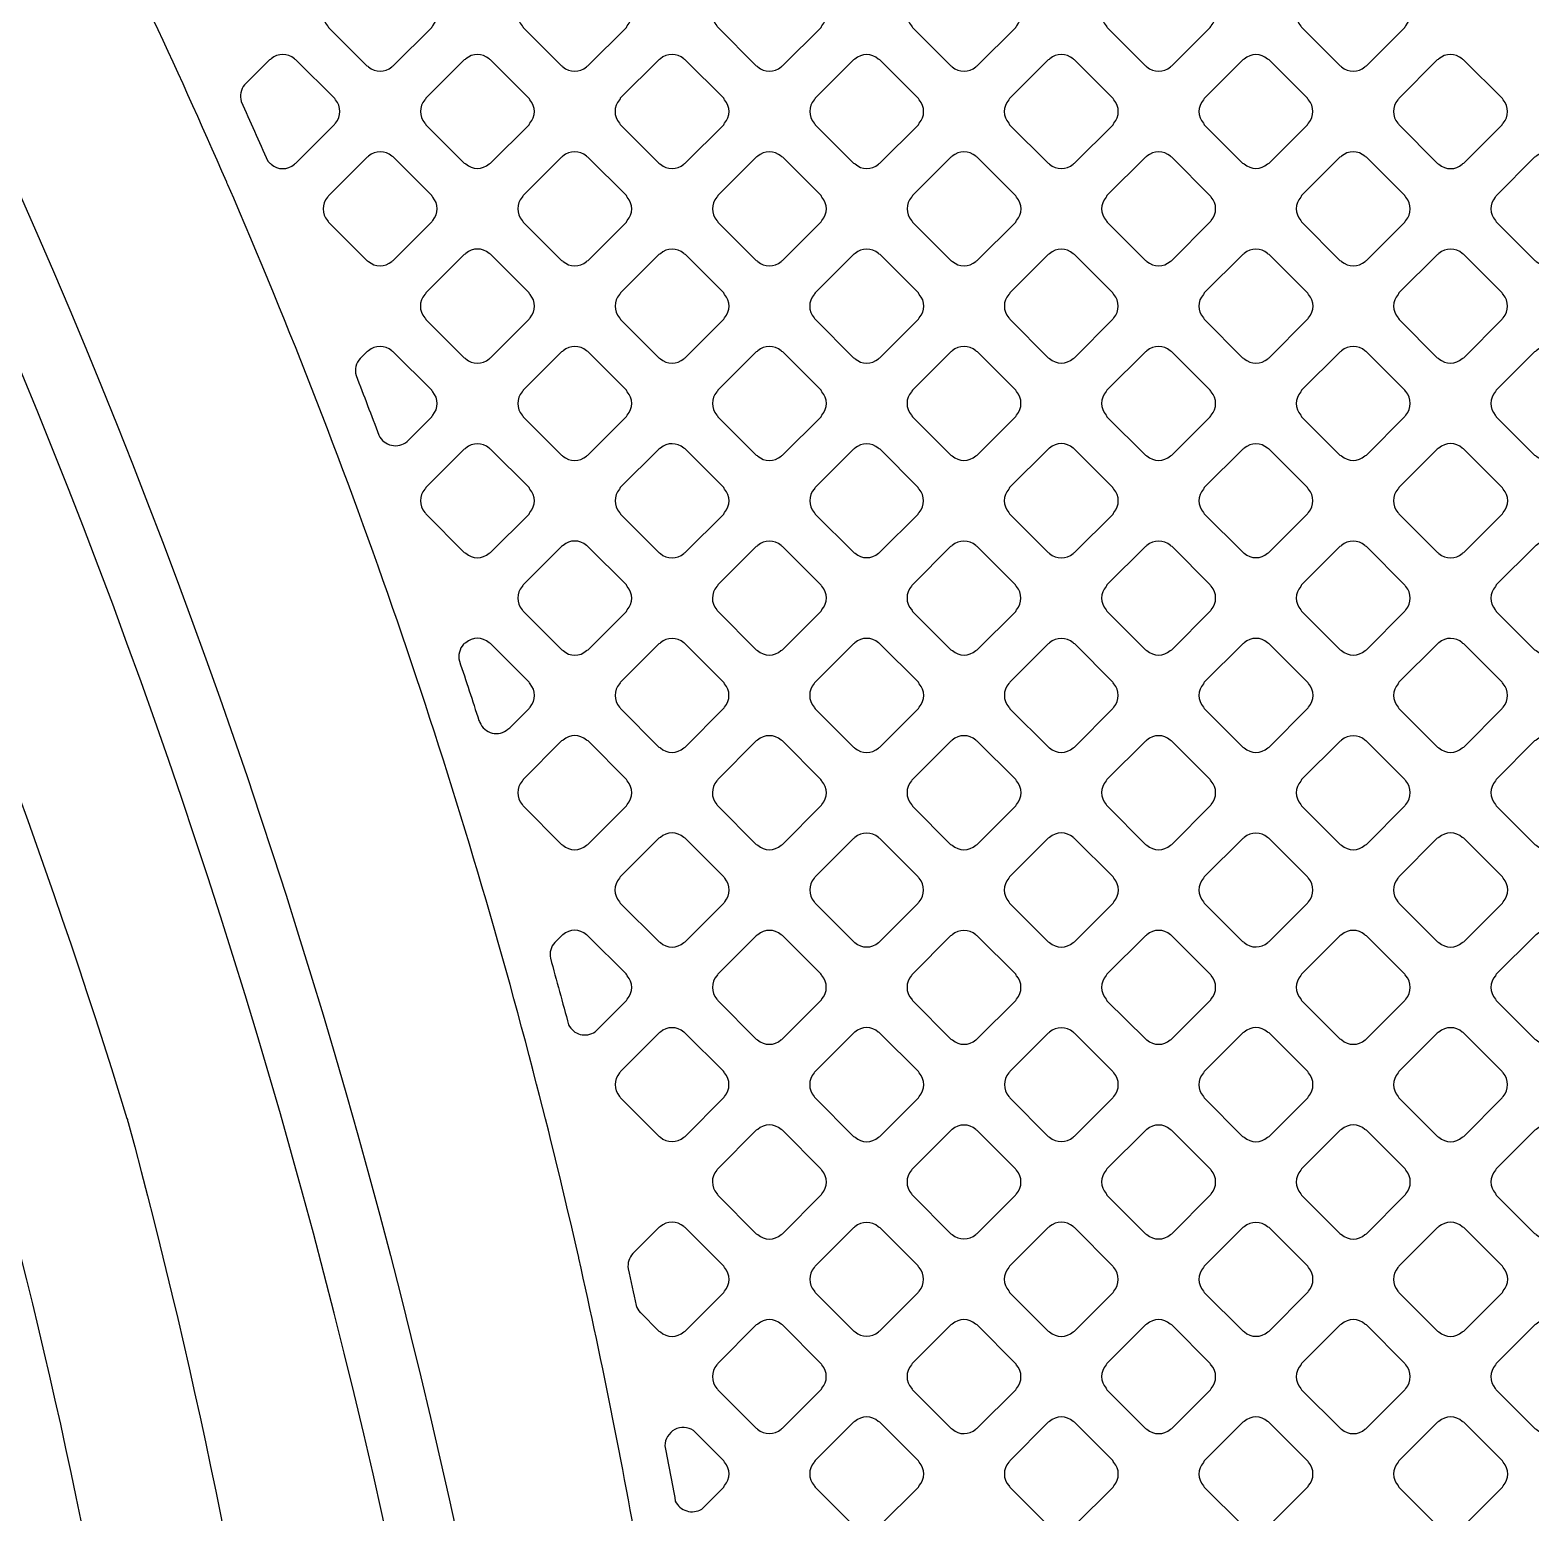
# Model space of a CAD drawing. Header units: millimetres. Extents: x 3440 to 3572, y 2 to 96.
# Drawn here: x 3537.651 to 3539.313, y 55.835 to 57.478 of the extents above; entities that cross this region are included whole.
import ezdxf

# ---------------------------------------------------------------- set-up
doc = ezdxf.new("R2010")
doc.units = ezdxf.units.MM
doc.header["$LTSCALE"] = 23.1
doc.layers.add('gbr-dxf', color=7, linetype='CONTINUOUS')

msp = doc.modelspace()

# ---------------------------------------------------------------- linework, layer by layer
at = {"layer": 'gbr-dxf', "linetype": 'Continuous'}
for points in [[(3536.1125, 59.5488, -0.195845), (3538.2974, 54.1886, -0.014149), (3538.2975, 54.1867), (3538.2975, 52.5046, -0.025288), (3538.2974, 52.5008, 0.157439), (3538.7057, 51.2409, 0.219385), (3538.8912, 51.1554, -0.014355), (3538.8932, 51.1553, -0.010806), (3538.9018, 51.1555, -0.414223), (3539.105, 50.9523, -0.414223), (3538.9018, 50.7491, -0.414223), (3538.6986, 50.9523, -0.043561), (3538.7016, 50.9874, -0.012185), (3538.7019, 50.989, 0.044234), (3538.7059, 51.0319, -0.010298), (3538.7059, 51.0331, 0.140494), (3538.6688, 51.1624, -0.004442), (3538.6456, 51.1939), (3538.6454, 51.1941, -0.158008), (3538.2212, 52.5031, -0.014071), (3538.2213, 52.505), (3538.2213, 54.1847, -0.014135), (3538.2212, 54.1867, 0.196009), (3536.0561, 59.4976, -0.019381)], [(3535.8692, 59.4082, -0.122231), (3537.758, 56.2724, -0.016533), (3537.7594, 56.2678, -0.065936), (3537.9944, 54.4986, -0.007748), (3537.9945, 54.4966), (3537.9945, 49.5441, -0.009724), (3537.9944, 49.5414, 0.160485), (3538.2132, 48.8825, 0.174527), (3538.416, 48.792, -0.014827), (3538.4203, 48.7915, -0.386382), (3538.604, 48.5892, -0.414223), (3538.4008, 48.386, -0.395614), (3538.198, 48.5763, 0.115459), (3538.1502, 48.7177, -0.01735), (3538.0952, 48.7857), (3538.0951, 48.786, -0.1621), (3537.842, 49.542, -0.007849), (3537.842, 49.544, -0.011836), (3537.8421, 49.5474), (3537.8421, 54.4946, -0.007677), (3537.842, 54.4966, 0.065927), (3537.6128, 56.2259, 0.12221), (3535.7631, 59.2987, -0.008815)], [(3538.3291, 55.7605, 0.013535), (3538.2583, 56.1175), (3538.2582, 56.1182, 0.007848), (3538.2083, 56.3231, -0.035856), (3538.2074, 56.3265, 0.038573), (3537.8697, 57.3062, -0.031591), (3537.8684, 57.3091, 0.015741), (3537.6878, 57.6918, -0.038409), (3537.686, 57.6952, 0.017473), (3537.4575, 58.1058, -0.034563)]]:
    msp.add_lwpolyline(points, format="xyb", dxfattribs=at)
for points in [[(3537.9801, 57.4822, -0.104392), (3537.9812, 57.4804), (3538.0236, 57.4379, -0.100151), (3538.0254, 57.4369, 0.379415), (3538.0513, 57.4369, -0.095612), (3538.0529, 57.4379), (3538.0955, 57.4804, -0.096092), (3538.0965, 57.4821, 0.378693), (3538.0965, 57.508, -0.108121), (3538.0954, 57.5099), (3538.0529, 57.5524, -0.096527), (3538.0513, 57.5533, 0.37947), (3538.0253, 57.5533, -0.096458), (3538.0237, 57.5523), (3537.9811, 57.5098, -0.096627), (3537.9801, 57.5082, 0.379731)], [(3538.1956, 57.5081, 0.379692), (3538.1956, 57.4821, -0.09253), (3538.1966, 57.4805), (3538.2393, 57.4378, -0.087638), (3538.2408, 57.4369, 0.37981), (3538.2667, 57.4369, -0.096625), (3538.2684, 57.4379), (3538.311, 57.4805, -0.096111), (3538.312, 57.4821, 0.37981), (3538.312, 57.5081, -0.104293), (3538.311, 57.5099), (3538.2684, 57.5524, -0.092233), (3538.2669, 57.5534, 0.379802), (3538.2409, 57.5534, -0.095956), (3538.2393, 57.5524), (3538.1966, 57.5097, -0.096416)], [(3538.4111, 57.4822, -0.092162), (3538.4121, 57.4806), (3538.4549, 57.4378, -0.08752), (3538.4564, 57.4368, 0.37889), (3538.4823, 57.4369, -0.096117), (3538.484, 57.4378), (3538.5266, 57.4805, -0.095895), (3538.5276, 57.4821, 0.379201), (3538.5276, 57.508, -0.087784), (3538.5267, 57.5095), (3538.4839, 57.5523, -0.092233), (3538.4823, 57.5533, 0.379731), (3538.4563, 57.5533, -0.096458), (3538.4547, 57.5523), (3538.4121, 57.5098, -0.096627), (3538.4112, 57.5081, 0.3795)], [(3538.6267, 57.4821, -0.104392), (3538.6278, 57.4803), (3538.6702, 57.4378, -0.100824), (3538.6719, 57.4368, 0.379182), (3538.6979, 57.4368, -0.096507), (3538.6995, 57.4378), (3538.7422, 57.4805, -0.096036), (3538.7432, 57.4821, 0.37829), (3538.7432, 57.508, -0.091854), (3538.7422, 57.5096), (3538.6995, 57.5523, -0.095796), (3538.6979, 57.5533, 0.379347), (3538.6719, 57.5532, -0.096458), (3538.6703, 57.5523), (3538.6277, 57.5097, -0.096627), (3538.6267, 57.508, 0.379731)], [(3538.8423, 57.4821, -0.107526), (3538.8433, 57.4803), (3538.8857, 57.4379, -0.103923), (3538.8875, 57.4369, 0.379057), (3538.9134, 57.4369, -0.096117), (3538.9151, 57.4379), (3538.9576, 57.4804, -0.095796), (3538.9586, 57.4821, 0.378779), (3538.9586, 57.508, -0.103884), (3538.9576, 57.5098), (3538.9152, 57.5521, -0.107982), (3538.9134, 57.5531, 0.378885), (3538.8874, 57.5532, -0.096618), (3538.8858, 57.5522), (3538.8433, 57.5097, -0.096206), (3538.8423, 57.508, 0.378446)], [(3539.0577, 57.508, 0.379778), (3539.0577, 57.482, -0.083328), (3539.0586, 57.4806), (3539.1013, 57.4379, -0.096332), (3539.1029, 57.4369, 0.37981), (3539.1289, 57.4369, -0.096625), (3539.1305, 57.4379), (3539.173, 57.4804, -0.096111), (3539.174, 57.4821, 0.379092), (3539.174, 57.508, -0.091768), (3539.1731, 57.5096), (3539.1305, 57.5522, -0.095686), (3539.1288, 57.5532, 0.378853), (3539.1029, 57.5532, -0.096614), (3539.1012, 57.5522), (3539.0587, 57.5096, -0.096558)], [(3537.8845, 57.3985, -0.002708), (3537.9138, 57.3322), (3537.916, 57.33, -0.092126), (3537.9175, 57.329, 0.379463), (3537.9435, 57.329, -0.09601), (3537.9451, 57.33), (3537.9879, 57.3728, -0.096405), (3537.9889, 57.3744, 0.378836), (3537.9888, 57.4003, -0.083636), (3537.988, 57.4017), (3537.945, 57.4447, -0.087648), (3537.9435, 57.4456, 0.379249), (3537.9176, 57.4456, -0.096458), (3537.9159, 57.4446), (3537.8882, 57.4169, 0.247811)], [(3538.0879, 57.4003, 0.379692), (3538.0879, 57.3744, -0.104663), (3538.089, 57.3726), (3538.1314, 57.3302, -0.100824), (3538.1331, 57.3292, 0.37981), (3538.159, 57.3292, -0.096625), (3538.1607, 57.3302), (3538.2032, 57.3727, -0.096111), (3538.2042, 57.3743, 0.37981), (3538.2042, 57.4003, -0.108195), (3538.2031, 57.4022), (3538.1607, 57.4445, -0.096111), (3538.1591, 57.4455, 0.379802), (3538.1331, 57.4455, -0.095956), (3538.1315, 57.4445), (3538.0889, 57.402, -0.096416)], [(3538.3033, 57.3744, -0.092162), (3538.3043, 57.3728), (3538.3471, 57.33, -0.087645), (3538.3486, 57.329, 0.379201), (3538.3746, 57.3291, -0.096625), (3538.3762, 57.33), (3538.4188, 57.3727, -0.096111), (3538.4198, 57.3743, 0.379308), (3538.4198, 57.4003, -0.104256), (3538.4188, 57.4021), (3538.3762, 57.4447, -0.092456), (3538.3746, 57.4456, 0.37947), (3538.3486, 57.4456, -0.096458), (3538.347, 57.4446), (3538.3043, 57.402, -0.096627), (3538.3034, 57.4003, 0.3795)], [(3538.519, 57.3744, -0.100285), (3538.52, 57.3727), (3538.5626, 57.3301, -0.09693), (3538.5642, 57.3292, 0.379182), (3538.5901, 57.3291, -0.096507), (3538.5918, 57.3301), (3538.6344, 57.3727, -0.096036), (3538.6353, 57.3743, 0.378393), (3538.6353, 57.4002, -0.095528), (3538.6344, 57.4018), (3538.5918, 57.4444, -0.099933), (3538.59, 57.4454, 0.379347), (3538.5641, 57.4454, -0.096458), (3538.5624, 57.4444), (3538.52, 57.402, -0.096627), (3538.519, 57.4004, 0.379731)], [(3538.7344, 57.3743, -0.099442), (3538.7354, 57.3726), (3538.778, 57.33, -0.095602), (3538.7797, 57.329, 0.379299), (3538.8056, 57.3291, -0.096625), (3538.8072, 57.33), (3538.8499, 57.3727, -0.096111), (3538.8508, 57.3743, 0.37981), (3538.8508, 57.4003, -0.096458), (3538.8499, 57.4019), (3538.8071, 57.4446, -0.083733), (3538.8057, 57.4455, 0.379237), (3538.7798, 57.4456, -0.096528), (3538.7782, 57.4446), (3538.7354, 57.4018, -0.095602), (3538.7344, 57.4002, 0.378344)], [(3538.95, 57.3743, -0.096117), (3538.9509, 57.3727), (3538.9934, 57.3303, -0.10739), (3538.9952, 57.3292, 0.378747), (3539.0211, 57.3292, -0.09601), (3539.0228, 57.3302), (3539.0653, 57.3727, -0.096227), (3539.0663, 57.3744, 0.379422), (3539.0663, 57.4003, -0.100399), (3539.0653, 57.4021), (3539.0229, 57.4444, -0.10437), (3539.0211, 57.4454, 0.379731), (3538.9952, 57.4454, -0.096458), (3538.9935, 57.4445), (3538.951, 57.4019, -0.096627), (3538.95, 57.4003, 0.3795)], [(3539.1654, 57.4003, 0.379347), (3539.1654, 57.3743, -0.087784), (3539.1663, 57.3728), (3539.2092, 57.3299, -0.083596), (3539.2107, 57.329, 0.379308), (3539.2366, 57.329, -0.096117), (3539.2382, 57.33), (3539.2809, 57.3727, -0.096227), (3539.2819, 57.3743, 0.37874), (3539.2819, 57.4002, -0.087946), (3539.281, 57.4017), (3539.2381, 57.4446, -0.09246), (3539.2365, 57.4455, 0.378338), (3539.2106, 57.4455, -0.096025), (3539.209, 57.4446), (3539.1664, 57.4019, -0.095895)], [(3537.9801, 57.2925, 0.379248), (3537.9801, 57.2665, -0.100902), (3537.9811, 57.2648), (3538.0236, 57.2223, -0.096111), (3538.0253, 57.2214, 0.37981), (3538.0512, 57.2214, -0.095956), (3538.0529, 57.2223), (3538.0955, 57.265, -0.096111), (3538.0965, 57.2666, 0.379451), (3538.0965, 57.2926, -0.096259), (3538.0955, 57.2942), (3538.0528, 57.337, -0.083081), (3538.0514, 57.3378, 0.37909), (3538.0254, 57.3378, -0.096117), (3538.0238, 57.3368), (3537.9811, 57.2941, -0.096509)], [(3538.1957, 57.2667, -0.104392), (3538.1967, 57.2649), (3538.2392, 57.2224, -0.100151), (3538.2409, 57.2214, 0.379308), (3538.2668, 57.2213, -0.09601), (3538.2685, 57.2223), (3538.311, 57.2649, -0.096227), (3538.312, 57.2665, 0.378952), (3538.312, 57.2924, -0.107677), (3538.311, 57.2943), (3538.2684, 57.3368, -0.096527), (3538.2668, 57.3378, 0.37947), (3538.2408, 57.3378, -0.096458), (3538.2392, 57.3368), (3538.1966, 57.2943, -0.096627), (3538.1957, 57.2926, 0.379731)], [(3538.4112, 57.2666, -0.096475), (3538.4122, 57.2649), (3538.4548, 57.2223, -0.092959), (3538.4564, 57.2213, 0.379182), (3538.4823, 57.2213, -0.096507), (3538.484, 57.2223), (3538.5266, 57.265, -0.095997), (3538.5276, 57.2666, 0.37829), (3538.5276, 57.2925, -0.100124), (3538.5266, 57.2942), (3538.4841, 57.3367, -0.104101), (3538.4823, 57.3377, 0.379347), (3538.4564, 57.3377, -0.096458), (3538.4547, 57.3367), (3538.4122, 57.2942, -0.096627), (3538.4112, 57.2925, 0.379731)], [(3538.6268, 57.2667, -0.100205), (3538.6278, 57.2649), (3538.6703, 57.2223, -0.095796), (3538.672, 57.2214, 0.378829), (3538.6979, 57.2214, -0.095866), (3538.6995, 57.2223), (3538.7421, 57.2649, -0.096227), (3538.7431, 57.2665, 0.378952), (3538.7431, 57.2925, -0.095968), (3538.7421, 57.2941), (3538.6995, 57.3367, -0.10077), (3538.6978, 57.3377, 0.378885), (3538.6719, 57.3377, -0.096355), (3538.6702, 57.3367), (3538.6277, 57.2942, -0.095997), (3538.6268, 57.2926, 0.378446)], [(3538.8422, 57.2666, -0.103999), (3538.8433, 57.2648), (3538.8857, 57.2224, -0.100215), (3538.8874, 57.2214, 0.379201), (3538.9133, 57.2214, -0.095956), (3538.915, 57.2224), (3538.9576, 57.265, -0.096332), (3538.9586, 57.2666, 0.379308), (3538.9586, 57.2926, -0.092052), (3538.9576, 57.2941), (3538.915, 57.3368, -0.096527), (3538.9134, 57.3377, 0.37947), (3538.8874, 57.3377, -0.096458), (3538.8858, 57.3367), (3538.8432, 57.2942, -0.096627), (3538.8422, 57.2925, 0.3795)], [(3539.0577, 57.2666, -0.096625), (3539.0587, 57.265), (3539.1012, 57.2225, -0.107817), (3539.103, 57.2214, 0.37981), (3539.129, 57.2214, -0.096625), (3539.1306, 57.2224), (3539.1731, 57.2649, -0.096111), (3539.1741, 57.2665, 0.37981), (3539.1741, 57.2925, -0.100399), (3539.1731, 57.2942), (3539.1306, 57.3367, -0.10442), (3539.1288, 57.3377, 0.379731), (3539.1028, 57.3377, -0.096458), (3539.1012, 57.3368), (3539.0587, 57.2942, -0.096627), (3539.0577, 57.2926, 0.379731)], [(3539.2732, 57.2925, 0.37947), (3539.2733, 57.2665, -0.092348), (3539.2742, 57.265), (3539.3169, 57.2223, -0.088202), (3539.3184, 57.2214, 0.37981), (3539.3443, 57.2214, -0.095956), (3539.346, 57.2223), (3539.3885, 57.2649, -0.096332), (3539.3895, 57.2665, 0.379092), (3539.3895, 57.2925, -0.099754), (3539.3885, 57.2942), (3539.3459, 57.3368, -0.087638), (3539.3444, 57.3377, 0.37905), (3539.3185, 57.3377, -0.095862), (3539.3168, 57.3368), (3539.2742, 57.2941, -0.096423)], [(3538.0878, 57.1848, 0.379249), (3538.0878, 57.1588, -0.10047), (3538.0888, 57.1571), (3538.1314, 57.1145, -0.096332), (3538.1331, 57.1135, 0.379451), (3538.159, 57.1135, -0.096117), (3538.1607, 57.1145), (3538.2033, 57.1572, -0.095895), (3538.2043, 57.1588, 0.379201), (3538.2043, 57.1848, -0.096625), (3538.2033, 57.1864), (3538.1605, 57.2292, -0.083651), (3538.1591, 57.2301, 0.3795), (3538.1331, 57.2301, -0.096475), (3538.1315, 57.2291), (3538.0888, 57.1864, -0.096195)], [(3538.3034, 57.1588, -0.100076), (3538.3044, 57.1571), (3538.347, 57.1146, -0.096227), (3538.3486, 57.1136, 0.378837), (3538.3745, 57.1136, -0.09601), (3538.3762, 57.1146), (3538.4188, 57.1572, -0.095935), (3538.4198, 57.1588, 0.379002), (3538.4198, 57.1848, -0.09601), (3538.4189, 57.1864), (3538.3763, 57.229, -0.10077), (3538.3746, 57.23, 0.37947), (3538.3486, 57.2299, -0.096458), (3538.347, 57.229), (3538.3044, 57.1864, -0.096627), (3538.3035, 57.1848, 0.379357)], [(3538.5189, 57.1588, -0.095383), (3538.5199, 57.1572), (3538.5626, 57.1145, -0.09197), (3538.5642, 57.1136, 0.379299), (3538.5901, 57.1136, -0.095956), (3538.5918, 57.1146), (3538.6344, 57.1572, -0.096332), (3538.6354, 57.1588, 0.37981), (3538.6354, 57.1848, -0.10047), (3538.6343, 57.1865), (3538.5919, 57.2289, -0.10399), (3538.5901, 57.23, 0.379237), (3538.5642, 57.23, -0.096528), (3538.5625, 57.229), (3538.5199, 57.1864, -0.096036), (3538.5189, 57.1847, 0.378344)], [(3538.7345, 57.1589, -0.100076), (3538.7355, 57.1572), (3538.778, 57.1147, -0.096227), (3538.7797, 57.1137, 0.379422), (3538.8056, 57.1137, -0.095956), (3538.8073, 57.1147), (3538.8498, 57.1572, -0.096332), (3538.8507, 57.1588, 0.379308), (3538.8508, 57.1848, -0.095968), (3538.8498, 57.1864), (3538.8073, 57.2289, -0.10077), (3538.8056, 57.2299, 0.37947), (3538.7796, 57.2299, -0.096458), (3538.778, 57.2289), (3538.7355, 57.1865, -0.096627), (3538.7345, 57.1848, 0.379357)], [(3538.9499, 57.1588, -0.092139), (3538.9508, 57.1572), (3538.9934, 57.1146, -0.104264), (3538.9952, 57.1136, 0.37981), (3539.0212, 57.1136, -0.096625), (3539.0228, 57.1146), (3539.0654, 57.1572, -0.096111), (3539.0664, 57.1588, 0.37981), (3539.0664, 57.1848, -0.088014), (3539.0655, 57.1863), (3539.0227, 57.2291, -0.092233), (3539.0211, 57.23, 0.379731), (3538.9952, 57.23, -0.096458), (3538.9935, 57.2291), (3538.9508, 57.1864, -0.096627), (3538.9499, 57.1848, 0.379731)], [(3539.1655, 57.1589, -0.103999), (3539.1666, 57.1571), (3539.209, 57.1146, -0.099849), (3539.2107, 57.1136, 0.37889), (3539.2366, 57.1137, -0.096117), (3539.2383, 57.1146), (3539.2808, 57.1572, -0.095895), (3539.2818, 57.1588, 0.379201), (3539.2818, 57.1848, -0.108153), (3539.2807, 57.1866), (3539.2383, 57.229, -0.096111), (3539.2367, 57.23, 0.379731), (3539.2107, 57.23, -0.096458), (3539.2091, 57.229), (3539.1665, 57.1865, -0.096627), (3539.1656, 57.1848, 0.3795)], [(3538.0116, 57.095, -0.002652), (3538.037, 57.0288, 0.493747), (3538.0682, 57.022), (3538.0956, 57.0494, -0.096227), (3538.0965, 57.051, 0.379422), (3538.0965, 57.077, -0.09253), (3538.0956, 57.0786), (3538.0529, 57.1212, -0.096423), (3538.0512, 57.1222, 0.379679), (3538.0253, 57.1222, -0.096475), (3538.0236, 57.1213), (3538.0162, 57.1139), (3538.0162, 57.1139, 0.25946)], [(3538.1956, 57.051, -0.100588), (3538.1966, 57.0493), (3538.2392, 57.0068, -0.095895), (3538.2408, 57.0058, 0.378664), (3538.2667, 57.0058, -0.09601), (3538.2684, 57.0068), (3538.3111, 57.0495, -0.0953), (3538.312, 57.0511, 0.378804), (3538.312, 57.077, -0.096614), (3538.3111, 57.0787), (3538.2683, 57.1214, -0.083134), (3538.2669, 57.1223, 0.379778), (3538.241, 57.1223, -0.096458), (3538.2393, 57.1213), (3538.1966, 57.0786, -0.096857), (3538.1957, 57.077, 0.3795)], [(3538.4112, 57.0511, -0.09937), (3538.4122, 57.0494), (3538.4548, 57.0068, -0.095895), (3538.4564, 57.0058, 0.379057), (3538.4823, 57.0058, -0.096117), (3538.484, 57.0068), (3538.5266, 57.0494, -0.095895), (3538.5276, 57.0511, 0.379201), (3538.5276, 57.077, -0.096625), (3538.5266, 57.0787), (3538.4841, 57.1212, -0.100519), (3538.4823, 57.1222, 0.379106), (3538.4564, 57.1222, -0.096528), (3538.4548, 57.1213), (3538.4121, 57.0787, -0.096509), (3538.4112, 57.077, 0.378532)], [(3538.6267, 57.0511, -0.095862), (3538.6277, 57.0494), (3538.6703, 57.0068, -0.091916), (3538.6719, 57.0059, 0.379422), (3538.6978, 57.0059, -0.095956), (3538.6994, 57.0069), (3538.7421, 57.0495, -0.096332), (3538.743, 57.0511, 0.379451), (3538.7431, 57.0771, -0.100575), (3538.7421, 57.0788), (3538.6997, 57.1212, -0.104173), (3538.6979, 57.1222, 0.379249), (3538.6719, 57.1222, -0.096458), (3538.6703, 57.1212), (3538.6277, 57.0787, -0.096627), (3538.6267, 57.077, 0.379357)], [(3538.8422, 57.0512, -0.100399), (3538.8432, 57.0494), (3538.8858, 57.0069, -0.096627), (3538.8875, 57.0059, 0.37981), (3538.9135, 57.0059, -0.096625), (3538.9151, 57.0069), (3538.9576, 57.0493, -0.096111), (3538.9586, 57.051, 0.37981), (3538.9586, 57.077, -0.096458), (3538.9576, 57.0786), (3538.915, 57.1212, -0.100499), (3538.9133, 57.1222, 0.379731), (3538.8873, 57.1222, -0.096458), (3538.8857, 57.1212), (3538.8432, 57.0788, -0.096857), (3538.8422, 57.0771, 0.379731)], [(3539.0577, 57.051, -0.092348), (3539.0586, 57.0494), (3539.1011, 57.0069, -0.10399), (3539.1029, 57.0059, 0.379308), (3539.1288, 57.0059, -0.09601), (3539.1305, 57.0069), (3539.1732, 57.0495, -0.096227), (3539.1741, 57.0512, 0.378952), (3539.1741, 57.0771, -0.087946), (3539.1732, 57.0786), (3539.1305, 57.1213, -0.092456), (3539.1289, 57.1222, 0.37947), (3539.103, 57.1222, -0.096458), (3539.1013, 57.1212), (3539.0587, 57.0786, -0.096627), (3539.0577, 57.0769, 0.379731)], [(3539.2732, 57.0512, -0.103999), (3539.2743, 57.0494), (3539.3168, 57.0068, -0.099849), (3539.3185, 57.0058, 0.37889), (3539.3444, 57.0058, -0.096117), (3539.3461, 57.0068), (3539.3886, 57.0494, -0.095895), (3539.3896, 57.051, 0.379201), (3539.3896, 57.0769, -0.108153), (3539.3885, 57.0788), (3539.346, 57.1213, -0.096111), (3539.3444, 57.1223, 0.379731), (3539.3184, 57.1223, -0.096458), (3539.3168, 57.1213), (3539.2742, 57.0788, -0.096627), (3539.2733, 57.0771, 0.3795)], [(3538.0879, 56.9433, -0.09601), (3538.0889, 56.9417), (3538.1315, 56.8991, -0.092074), (3538.1331, 56.8981, 0.378573), (3538.159, 56.8981, -0.095883), (3538.1607, 56.8991), (3538.2032, 56.9416, -0.095585), (3538.2042, 56.9433, 0.379002), (3538.2042, 56.9692, -0.099971), (3538.2032, 56.9709), (3538.1606, 57.0135, -0.088207), (3538.1591, 57.0145, 0.379411), (3538.1331, 57.0145, -0.096766), (3538.1315, 57.0135), (3538.0889, 56.9709, -0.096527), (3538.0879, 56.9693, 0.378789)], [(3538.3034, 56.9692, 0.378853), (3538.3034, 56.9433, -0.100588), (3538.3044, 56.9416), (3538.347, 56.899, -0.096212), (3538.3486, 56.898, 0.379173), (3538.3745, 56.898, -0.09601), (3538.3762, 56.899), (3538.4188, 56.9416, -0.096227), (3538.4198, 56.9433, 0.379422), (3538.4198, 56.9692, -0.096458), (3538.4188, 56.9709), (3538.3761, 57.0137, -0.083733), (3538.3746, 57.0145, 0.379237), (3538.3487, 57.0146, -0.096355), (3538.3471, 57.0136), (3538.3043, 56.9709, -0.095997)], [(3538.519, 56.9434, -0.107964), (3538.5201, 56.9415), (3538.5624, 56.8992, -0.104101), (3538.5642, 56.8982, 0.379201), (3538.5901, 56.8982, -0.095956), (3538.5918, 56.8992), (3538.6342, 56.9416, -0.096111), (3538.6352, 56.9433, 0.379451), (3538.6352, 56.9692, -0.104473), (3538.6342, 56.971), (3538.5919, 57.0134, -0.108118), (3538.59, 57.0144, 0.379249), (3538.5641, 57.0144, -0.096458), (3538.5624, 57.0134), (3538.52, 56.971, -0.096627), (3538.519, 56.9693, 0.3795)], [(3538.7344, 56.9433, -0.092348), (3538.7353, 56.9418), (3538.7781, 56.8989, -0.088207), (3538.7796, 56.898, 0.37981), (3538.8056, 56.898, -0.096625), (3538.8072, 56.899), (3538.8499, 56.9416, -0.096111), (3538.8508, 56.9433, 0.37981), (3538.8508, 56.9692, -0.104293), (3538.8498, 56.971), (3538.8072, 57.0136, -0.092623), (3538.8057, 57.0146, 0.379731), (3538.7797, 57.0146, -0.096458), (3538.778, 57.0136), (3538.7354, 56.9709, -0.096627), (3538.7344, 56.9693, 0.379731)], [(3538.95, 56.9433, -0.087784), (3538.9509, 56.9418), (3538.9935, 56.8992, -0.100151), (3538.9952, 56.8982, 0.379308), (3539.0211, 56.8982, -0.09601), (3539.0228, 56.8992), (3539.0653, 56.9417, -0.096227), (3539.0663, 56.9433, 0.378952), (3539.0663, 56.9693, -0.092052), (3539.0654, 56.9708), (3539.0228, 57.0134, -0.096527), (3539.0211, 57.0144, 0.37947), (3538.9952, 57.0144, -0.096458), (3538.9935, 57.0134), (3538.951, 56.9709, -0.096627), (3538.95, 56.9692, 0.379731)], [(3539.1654, 56.9433, -0.096117), (3539.1664, 56.9417), (3539.2091, 56.8989, -0.091578), (3539.2107, 56.898, 0.379201), (3539.2366, 56.898, -0.096625), (3539.2383, 56.899), (3539.281, 56.9417, -0.096111), (3539.282, 56.9433, 0.379308), (3539.282, 56.9693, -0.083622), (3539.2811, 56.9707), (3539.2381, 57.0137, -0.088435), (3539.2367, 57.0146, 0.37947), (3539.2107, 57.0146, -0.096458), (3539.209, 57.0136), (3539.1664, 56.9709, -0.096627), (3539.1654, 56.9693, 0.3795)], [(3538.1956, 56.8356, -0.095487), (3538.1966, 56.834), (3538.2394, 56.7912, -0.091683), (3538.2409, 56.7903, 0.379163), (3538.2669, 56.7903, -0.095956), (3538.2685, 56.7913), (3538.311, 56.8338, -0.096332), (3538.312, 56.8354, 0.379308), (3538.312, 56.8614, -0.100076), (3538.311, 56.8631), (3538.2683, 56.9058, -0.087865), (3538.2668, 56.9068, 0.378885), (3538.2409, 56.9068, -0.096618), (3538.2392, 56.9058), (3538.1966, 56.8632, -0.096206), (3538.1956, 56.8615, 0.378584)], [(3538.4111, 56.8355, -0.095862), (3538.4121, 56.8339), (3538.4547, 56.7912, -0.091916), (3538.4563, 56.7903, 0.379422), (3538.4822, 56.7903, -0.095956), (3538.4839, 56.7913), (3538.5266, 56.834, -0.096332), (3538.5276, 56.8357, 0.379308), (3538.5276, 56.8616, -0.083548), (3538.5267, 56.863), (3538.4839, 56.9058, -0.088207), (3538.4824, 56.9067, 0.37947), (3538.4564, 56.9067, -0.096458), (3538.4548, 56.9058), (3538.4121, 56.8631, -0.096627), (3538.4112, 56.8614, 0.379357)], [(3538.6267, 56.8357, -0.108042), (3538.6278, 56.8338), (3538.6702, 56.7914, -0.104264), (3538.672, 56.7904, 0.37981), (3538.6979, 56.7904, -0.096625), (3538.6996, 56.7913), (3538.7421, 56.8338, -0.096111), (3538.743, 56.8355, 0.37981), (3538.743, 56.8614, -0.104293), (3538.742, 56.8632), (3538.6996, 56.9056, -0.108515), (3538.6978, 56.9067, 0.379731), (3538.6718, 56.9067, -0.096458), (3538.6701, 56.9057), (3538.6277, 56.8633, -0.096627), (3538.6267, 56.8616, 0.379731)], [(3538.8422, 56.8355, -0.096625), (3538.8432, 56.8339), (3538.8858, 56.7913, -0.092233), (3538.8874, 56.7904, 0.37981), (3538.9133, 56.7904, -0.095956), (3538.915, 56.7913), (3538.9576, 56.834, -0.096332), (3538.9586, 56.8356, 0.37981), (3538.9586, 56.8616, -0.10047), (3538.9576, 56.8633), (3538.9152, 56.9057, -0.10399), (3538.9134, 56.9067, 0.379731), (3538.8874, 56.9067, -0.096458), (3538.8858, 56.9057), (3538.8432, 56.8631, -0.096627), (3538.8422, 56.8615, 0.379731)], [(3539.0577, 56.8356, -0.087784), (3539.0586, 56.8341), (3539.1013, 56.7914, -0.100151), (3539.103, 56.7904, 0.379308), (3539.129, 56.7904, -0.09601), (3539.1306, 56.7913), (3539.1732, 56.8339, -0.096227), (3539.1741, 56.8355, 0.378952), (3539.1741, 56.8614, -0.092052), (3539.1732, 56.863), (3539.1305, 56.9057, -0.096527), (3539.1288, 56.9067, 0.37947), (3539.1028, 56.9067, -0.096458), (3539.1012, 56.9057), (3539.0587, 56.8632, -0.096627), (3539.0577, 56.8615, 0.379731)], [(3539.2732, 56.8355, -0.100082), (3539.2742, 56.8338), (3539.3168, 56.7913, -0.096227), (3539.3184, 56.7903, 0.379201), (3539.3443, 56.7903, -0.095956), (3539.346, 56.7913), (3539.3886, 56.8339, -0.096332), (3539.3896, 56.8356, 0.379308), (3539.3896, 56.8615, -0.095968), (3539.3886, 56.8632), (3539.3459, 56.9059, -0.083772), (3539.3445, 56.9068, 0.37947), (3539.3185, 56.9068, -0.096458), (3539.3169, 56.9058), (3539.2742, 56.8631, -0.096627), (3539.2733, 56.8615, 0.3795)], [(3538.1261, 56.7787, -0.002587), (3538.1477, 56.713, -0.06028), (3538.1488, 56.7109, 0.520972), (3538.1799, 56.7034, -0.065634), (3538.1821, 56.7049), (3538.2033, 56.7261, -0.096737), (3538.2043, 56.7278, 0.378771), (3538.2043, 56.7537, -0.104439), (3538.2033, 56.7555), (3538.1606, 56.7981, -0.092629), (3538.1591, 56.7991, 0.379032), (3538.1331, 56.7991, -0.096723), (3538.1315, 56.7981), (3538.1308, 56.7974, 0.256441)], [(3538.3034, 56.7278, -0.095506), (3538.3044, 56.7262), (3538.3471, 56.6835, -0.091416), (3538.3486, 56.6826, 0.379169), (3538.3746, 56.6826, -0.095956), (3538.3762, 56.6836), (3538.4187, 56.7261, -0.096111), (3538.4197, 56.7277, 0.379451), (3538.4197, 56.7537, -0.100588), (3538.4187, 56.7554), (3538.3761, 56.798, -0.087648), (3538.3746, 56.799, 0.37919), (3538.3487, 56.7989, -0.096766), (3538.347, 56.798), (3538.3044, 56.7554, -0.096527), (3538.3035, 56.7537, 0.378789)], [(3538.5189, 56.7278, -0.104392), (3538.5199, 56.726), (3538.5624, 56.6835, -0.100476), (3538.5641, 56.6825, 0.37981), (3538.5901, 56.6825, -0.096625), (3538.5918, 56.6835), (3538.6344, 56.7261, -0.096111), (3538.6354, 56.7278, 0.37981), (3538.6354, 56.7537, -0.09253), (3538.6344, 56.7553), (3538.5917, 56.798, -0.096423), (3538.5901, 56.799, 0.379731), (3538.5641, 56.799, -0.096458), (3538.5624, 56.798), (3538.5199, 56.7554, -0.096627), (3538.5189, 56.7538, 0.379731)], [(3538.7345, 56.7278, -0.107922), (3538.7356, 56.726), (3538.7779, 56.6837, -0.103673), (3538.7797, 56.6826, 0.37889), (3538.8056, 56.6826, -0.096117), (3538.8073, 56.6836), (3538.8498, 56.7262, -0.095895), (3538.8508, 56.7278, 0.379201), (3538.8507, 56.7537, -0.104392), (3538.8497, 56.7555), (3538.8075, 56.7978, -0.107961), (3538.8056, 56.7989, 0.379731), (3538.7796, 56.7989, -0.096458), (3538.778, 56.7979), (3538.7355, 56.7554, -0.096627), (3538.7345, 56.7538, 0.3795)], [(3538.9499, 56.7278, -0.083317), (3538.9507, 56.7264), (3538.9936, 56.6835, -0.096111), (3538.9952, 56.6826, 0.37981), (3539.0212, 56.6826, -0.095956), (3539.0228, 56.6835), (3539.0654, 56.7262, -0.096332), (3539.0664, 56.7278, 0.37981), (3539.0664, 56.7538, -0.096625), (3539.0654, 56.7554), (3539.0228, 56.798, -0.100151), (3539.0211, 56.799, 0.379731), (3538.9952, 56.799, -0.096458), (3538.9935, 56.798), (3538.9508, 56.7554, -0.096627), (3538.9499, 56.7537, 0.379731)], [(3539.1655, 56.7278, -0.09601), (3539.1665, 56.7262), (3539.2091, 56.6836, -0.092398), (3539.2107, 56.6826, 0.379422), (3539.2366, 56.6826, -0.096625), (3539.2383, 56.6836), (3539.2808, 56.7261, -0.096332), (3539.2818, 56.7278, 0.37981), (3539.2818, 56.7537, -0.100285), (3539.2808, 56.7554), (3539.2382, 56.798, -0.088207), (3539.2367, 56.7989, 0.3795), (3539.2107, 56.799, -0.096614), (3539.2091, 56.798), (3539.1665, 56.7554, -0.096539), (3539.1655, 56.7537, 0.378699)], [(3538.1956, 56.62, -0.092052), (3538.1966, 56.6184), (3538.2393, 56.5757, -0.087648), (3538.2408, 56.5748, 0.379178), (3538.2667, 56.5748, -0.096225), (3538.2684, 56.5758), (3538.311, 56.6184, -0.096092), (3538.312, 56.6201, 0.378825), (3538.312, 56.646, -0.104211), (3538.311, 56.6478), (3538.2685, 56.6903, -0.09229), (3538.2669, 56.6913, 0.379206), (3538.2409, 56.6912, -0.096458), (3538.2393, 56.6903), (3538.1966, 56.6476, -0.096627), (3538.1957, 56.6459, 0.3795)], [(3538.4111, 56.6201, -0.095487), (3538.4121, 56.6185), (3538.4549, 56.5757, -0.091025), (3538.4564, 56.5748, 0.379163), (3538.4824, 56.5748, -0.095956), (3538.484, 56.5758), (3538.5265, 56.6183, -0.096111), (3538.5275, 56.6199, 0.37981), (3538.5275, 56.6459, -0.100399), (3538.5265, 56.6476), (3538.4838, 56.6903, -0.088334), (3538.4823, 56.6912, 0.379762), (3538.4563, 56.6912, -0.096225), (3538.4547, 56.6903), (3538.4121, 56.6477, -0.096527), (3538.4112, 56.646, 0.378885)], [(3538.6267, 56.62, -0.104392), (3538.6278, 56.6182), (3538.6701, 56.5758, -0.100151), (3538.6718, 56.5748, 0.379308), (3538.6978, 56.5748, -0.09601), (3538.6994, 56.5758), (3538.7421, 56.6185, -0.096227), (3538.7431, 56.6201, 0.378952), (3538.7431, 56.646, -0.092052), (3538.7421, 56.6476), (3538.6995, 56.6902, -0.096527), (3538.6979, 56.6912, 0.37947), (3538.6719, 56.6912, -0.096458), (3538.6703, 56.6902), (3538.6277, 56.6476, -0.096627), (3538.6267, 56.646, 0.379731)], [(3538.8422, 56.6201, -0.107922), (3538.8433, 56.6183), (3538.8857, 56.5758, -0.103673), (3538.8875, 56.5748, 0.37889), (3538.9134, 56.5748, -0.096117), (3538.9151, 56.5758), (3538.9576, 56.6183, -0.095895), (3538.9586, 56.62, 0.379201), (3538.9586, 56.6459, -0.104392), (3538.9575, 56.6477), (3538.9151, 56.6901, -0.107961), (3538.9133, 56.6912, 0.379731), (3538.8873, 56.6912, -0.096458), (3538.8857, 56.6902), (3538.8432, 56.6477, -0.096627), (3538.8422, 56.6461, 0.3795)], [(3539.0577, 56.62, -0.083548), (3539.0585, 56.6186), (3539.1013, 56.5758, -0.096328), (3539.1029, 56.5748, 0.379422), (3539.1289, 56.5749, -0.096625), (3539.1305, 56.5758), (3539.1731, 56.6185, -0.096111), (3539.1741, 56.6201, 0.379451), (3539.1741, 56.6461, -0.096259), (3539.1732, 56.6477), (3539.1306, 56.6902, -0.100215), (3539.1289, 56.6912, 0.379249), (3539.103, 56.6912, -0.096458), (3539.1013, 56.6902), (3539.0587, 56.6475, -0.096627), (3539.0577, 56.6459, 0.379357)], [(3539.2733, 56.6201, -0.096625), (3539.2742, 56.6185), (3539.3169, 56.5758, -0.092233), (3539.3185, 56.5748, 0.379308), (3539.3444, 56.5748, -0.09601), (3539.3461, 56.5758), (3539.3886, 56.6183, -0.096328), (3539.3896, 56.6199, 0.378952), (3539.3896, 56.6459, -0.099971), (3539.3886, 56.6476), (3539.3459, 56.6903, -0.087865), (3539.3444, 56.6913, 0.37947), (3539.3184, 56.6912, -0.096723), (3539.3168, 56.6903), (3539.2742, 56.6477, -0.096627), (3539.2733, 56.6461, 0.379731)], [(3538.3033, 56.5123, -0.087848), (3538.3042, 56.5108), (3538.3472, 56.4678, -0.083134), (3538.3486, 56.467, 0.37981), (3538.3745, 56.467, -0.096625), (3538.3762, 56.4679), (3538.4189, 56.5106, -0.096332), (3538.4199, 56.5123, 0.379511), (3538.4199, 56.5382, -0.092711), (3538.4189, 56.5398), (3538.3762, 56.5826, -0.096509), (3538.3745, 56.5835, 0.379206), (3538.3486, 56.5835, -0.096458), (3538.347, 56.5825), (3538.3043, 56.5399, -0.096627), (3538.3033, 56.5382, 0.379731)], [(3538.519, 56.5123, -0.099534), (3538.52, 56.5106), (3538.5625, 56.4681, -0.0952), (3538.5641, 56.4671, 0.379169), (3538.5901, 56.4671, -0.095956), (3538.5917, 56.4681), (3538.6342, 56.5106, -0.096332), (3538.6352, 56.5123, 0.37981), (3538.6352, 56.5382, -0.096625), (3538.6342, 56.5399), (3538.5918, 56.5823, -0.100151), (3538.5901, 56.5833, 0.379731), (3538.5641, 56.5833, -0.096458), (3538.5624, 56.5824), (3538.52, 56.5399, -0.096627), (3538.519, 56.5383, 0.379523)], [(3538.7344, 56.5123, -0.10047), (3538.7354, 56.5106), (3538.778, 56.468, -0.096111), (3538.7796, 56.467, 0.379308), (3538.8056, 56.467, -0.09601), (3538.8072, 56.4679), (3538.8499, 56.5106, -0.096227), (3538.8509, 56.5123, 0.378952), (3538.8509, 56.5382, -0.095968), (3538.8499, 56.5398), (3538.807, 56.5827, -0.083772), (3538.8056, 56.5836, 0.37947), (3538.7797, 56.5835, -0.096458), (3538.778, 56.5826), (3538.7354, 56.5399, -0.096627), (3538.7344, 56.5382, 0.379731)], [(3538.95, 56.5123, -0.096117), (3538.9509, 56.5106), (3538.9934, 56.4682, -0.10771), (3538.9952, 56.4671, 0.379201), (3539.0212, 56.4672, -0.095956), (3539.0228, 56.4681), (3539.0653, 56.5106, -0.096111), (3539.0663, 56.5123, 0.379451), (3539.0663, 56.5382, -0.100588), (3539.0653, 56.54), (3539.0229, 56.5824, -0.104101), (3539.0211, 56.5834, 0.379249), (3538.9952, 56.5834, -0.096458), (3538.9935, 56.5824), (3538.951, 56.5399, -0.096627), (3538.95, 56.5382, 0.3795)], [(3539.1654, 56.5123, -0.087784), (3539.1663, 56.5108), (3539.2093, 56.4678, -0.083651), (3539.2107, 56.467, 0.37981), (3539.2366, 56.467, -0.095956), (3539.2383, 56.4679), (3539.281, 56.5107, -0.096332), (3539.282, 56.5123, 0.37981), (3539.282, 56.5383, -0.092348), (3539.281, 56.5398), (3539.2383, 56.5825, -0.096111), (3539.2367, 56.5835, 0.379731), (3539.2107, 56.5835, -0.096458), (3539.209, 56.5825), (3539.1664, 56.5399, -0.096627), (3539.1654, 56.5382, 0.379731)], [(3538.2268, 56.4497, -0.002854), (3538.247, 56.3759, 0.448881), (3538.2764, 56.3682), (3538.311, 56.4028, -0.096111), (3538.312, 56.4044, 0.37981), (3538.312, 56.4304, -0.108195), (3538.3109, 56.4323), (3538.2684, 56.4747, -0.096423), (3538.2668, 56.4757, 0.379731), (3538.2408, 56.4757, -0.096458), (3538.2392, 56.4747), (3538.2318, 56.4673, 0.242978)], [(3538.4112, 56.4045, -0.092162), (3538.4121, 56.4029), (3538.4548, 56.3602, -0.08752), (3538.4563, 56.3593, 0.378867), (3538.4822, 56.3593, -0.095968), (3538.4839, 56.3603), (3538.5265, 56.4029, -0.096099), (3538.5275, 56.4046, 0.378309), (3538.5275, 56.4305, -0.104439), (3538.5265, 56.4323), (3538.484, 56.4748, -0.092121), (3538.4824, 56.4757, 0.379211), (3538.4565, 56.4757, -0.096458), (3538.4548, 56.4747), (3538.4122, 56.4321, -0.096627), (3538.4112, 56.4304, 0.3795)], [(3538.6267, 56.4046, -0.09966), (3538.6277, 56.4029), (3538.6703, 56.3602, -0.095701), (3538.672, 56.3593, 0.378847), (3538.6979, 56.3593, -0.096117), (3538.6995, 56.3603), (3538.7421, 56.4028, -0.095895), (3538.7431, 56.4045, 0.379201), (3538.743, 56.4304, -0.096625), (3538.7421, 56.432), (3538.6995, 56.4746, -0.100151), (3538.6978, 56.4756, 0.379762), (3538.6718, 56.4756, -0.096225), (3538.6701, 56.4747), (3538.6277, 56.4322, -0.096527), (3538.6267, 56.4305, 0.378789)], [(3538.8422, 56.4045, -0.103956), (3538.8432, 56.4027), (3538.8857, 56.3603, -0.100093), (3538.8874, 56.3593, 0.379422), (3538.9133, 56.3593, -0.096625), (3538.915, 56.3603), (3538.9576, 56.4029, -0.096332), (3538.9586, 56.4046, 0.379308), (3538.9586, 56.4305, -0.092052), (3538.9576, 56.4321), (3538.915, 56.4747, -0.096527), (3538.9134, 56.4757, 0.37947), (3538.8874, 56.4756, -0.096458), (3538.8858, 56.4747), (3538.8432, 56.4321, -0.096627), (3538.8422, 56.4305, 0.379357)], [(3539.0577, 56.4046, -0.096259), (3539.0586, 56.4029), (3539.1012, 56.3604, -0.10739), (3539.1031, 56.3593, 0.37889), (3539.129, 56.3593, -0.096259), (3539.1306, 56.3603), (3539.1732, 56.4028, -0.095895), (3539.1741, 56.4045, 0.379201), (3539.1741, 56.4304, -0.10047), (3539.1731, 56.4321), (3539.1306, 56.4746, -0.10399), (3539.1288, 56.4757, 0.379731), (3539.1029, 56.4757, -0.096458), (3539.1012, 56.4747), (3539.0587, 56.4322, -0.096857), (3539.0577, 56.4305, 0.3795)], [(3539.2733, 56.4045, -0.091745), (3539.2742, 56.4029), (3539.317, 56.3601, -0.087639), (3539.3184, 56.3592, 0.379131), (3539.3444, 56.3592, -0.095506), (3539.346, 56.3602), (3539.3887, 56.4029, -0.095796), (3539.3896, 56.4045, 0.378516), (3539.3897, 56.4304, -0.104141), (3539.3886, 56.4322), (3539.3461, 56.4748, -0.09197), (3539.3445, 56.4757, 0.379347), (3539.3185, 56.4757, -0.096458), (3539.3169, 56.4747), (3539.2742, 56.4321, -0.096627), (3539.2733, 56.4304, 0.379762)], [(3538.3035, 56.2968, -0.103545), (3538.3045, 56.295), (3538.3469, 56.2526, -0.099246), (3538.3486, 56.2516, 0.378608), (3538.3745, 56.2516, -0.095866), (3538.3762, 56.2525), (3538.4187, 56.2951, -0.096227), (3538.4197, 56.2967, 0.378952), (3538.4197, 56.3227, -0.107677), (3538.4187, 56.3245), (3538.3762, 56.3669, -0.096527), (3538.3746, 56.3679, 0.37947), (3538.3486, 56.3679, -0.096458), (3538.347, 56.3669), (3538.3045, 56.3244, -0.096627), (3538.3035, 56.3227, 0.379523)], [(3538.5189, 56.2968, -0.096117), (3538.5199, 56.2952), (3538.5626, 56.2524, -0.09197), (3538.5642, 56.2515, 0.37889), (3538.5901, 56.2515, -0.096117), (3538.5917, 56.2525), (3538.6344, 56.2951, -0.095895), (3538.6353, 56.2967, 0.378934), (3538.6353, 56.3227, -0.100402), (3538.6343, 56.3244), (3538.5918, 56.3669, -0.104101), (3538.59, 56.368, 0.379206), (3538.5641, 56.3679, -0.096458), (3538.5624, 56.3669), (3538.5199, 56.3244, -0.096627), (3538.5189, 56.3228, 0.3795)], [(3538.7345, 56.3227, 0.378406), (3538.7345, 56.2968, -0.09966), (3538.7355, 56.2951), (3538.778, 56.2525, -0.095701), (3538.7797, 56.2516, 0.378841), (3538.8056, 56.2516, -0.09601), (3538.8072, 56.2526), (3538.8498, 56.2951, -0.096227), (3538.8508, 56.2968, 0.379131), (3538.8508, 56.3227, -0.096367), (3538.8498, 56.3243), (3538.8073, 56.3668, -0.100073), (3538.8056, 56.3678, 0.37891), (3538.7796, 56.3678, -0.09601), (3538.778, 56.3669), (3538.7355, 56.3243, -0.096099)], [(3538.9499, 56.2967, -0.092348), (3538.9508, 56.2951), (3538.9934, 56.2525, -0.10399), (3538.9952, 56.2515, 0.379308), (3539.0211, 56.2515, -0.09601), (3539.0228, 56.2525), (3539.0655, 56.2951, -0.096328), (3539.0664, 56.2968, 0.378952), (3539.0664, 56.3227, -0.087715), (3539.0655, 56.3242), (3539.0227, 56.367, -0.092398), (3539.0211, 56.368, 0.37947), (3538.9952, 56.368, -0.096723), (3538.9935, 56.367), (3538.9508, 56.3243, -0.096627), (3538.9499, 56.3227, 0.379731)], [(3539.1655, 56.2967, -0.100399), (3539.1665, 56.295), (3539.2091, 56.2525, -0.096627), (3539.2107, 56.2515, 0.378912), (3539.2366, 56.2515, -0.094875), (3539.2383, 56.2524), (3539.2809, 56.2951, -0.096227), (3539.2819, 56.2968, 0.378971), (3539.2819, 56.3227, -0.096861), (3539.2809, 56.3243), (3539.2384, 56.3669, -0.100054), (3539.2367, 56.3679, 0.379778), (3539.2107, 56.3679, -0.096458), (3539.209, 56.3669), (3539.1665, 56.3244, -0.096857), (3539.1655, 56.3227, 0.379731)], [(3538.4111, 56.215, 0.37903), (3538.4112, 56.1891, -0.103545), (3538.4122, 56.1873), (3538.4547, 56.1447, -0.099246), (3538.4564, 56.1437, 0.378608), (3538.4824, 56.1437, -0.095778), (3538.484, 56.1447), (3538.5265, 56.1873, -0.095916), (3538.5275, 56.1889, 0.379422), (3538.5275, 56.2149, -0.108153), (3538.5264, 56.2167), (3538.484, 56.2592, -0.096627), (3538.4823, 56.2602, 0.3795), (3538.4564, 56.2602, -0.096614), (3538.4547, 56.2592), (3538.4121, 56.2167, -0.096539)], [(3538.6267, 56.2149, 0.378939), (3538.6267, 56.189, -0.096117), (3538.6277, 56.1873), (3538.6703, 56.1447, -0.092187), (3538.6719, 56.1438, 0.379201), (3538.6978, 56.1438, -0.095956), (3538.6994, 56.1448), (3538.742, 56.1874, -0.096332), (3538.743, 56.189, 0.379511), (3538.743, 56.215, -0.101017), (3538.742, 56.2167), (3538.6996, 56.2591, -0.104537), (3538.6978, 56.2601, 0.378884), (3538.6719, 56.2601, -0.096614), (3538.6703, 56.2591), (3538.6277, 56.2166, -0.096539)], [(3538.8422, 56.1891, -0.099534), (3538.8432, 56.1874), (3538.8859, 56.1447, -0.0952), (3538.8875, 56.1437, 0.379169), (3538.9134, 56.1438, -0.095956), (3538.9151, 56.1447), (3538.9576, 56.1873, -0.096332), (3538.9586, 56.1889, 0.37981), (3538.9586, 56.2149, -0.096625), (3538.9576, 56.2165), (3538.915, 56.2591, -0.100151), (3538.9133, 56.2601, 0.379731), (3538.8873, 56.2601, -0.096458), (3538.8857, 56.2591), (3538.8432, 56.2167, -0.096627), (3538.8422, 56.215, 0.379523)], [(3539.0577, 56.1889, -0.091745), (3539.0586, 56.1873), (3539.1012, 56.1448, -0.104246), (3539.103, 56.1437, 0.379131), (3539.1289, 56.1437, -0.095506), (3539.1306, 56.1447), (3539.1732, 56.1874, -0.095796), (3539.1742, 56.189, 0.378516), (3539.1742, 56.2149, -0.087814), (3539.1733, 56.2164), (3539.1305, 56.2592, -0.091578), (3539.1289, 56.2602, 0.379347), (3539.103, 56.2602, -0.096723), (3539.1013, 56.2592), (3539.0587, 56.2165, -0.096627), (3539.0577, 56.2149, 0.379762)], [(3539.2733, 56.1891, -0.103854), (3539.2743, 56.1873), (3539.3168, 56.1448, -0.099849), (3539.3185, 56.1438, 0.378829), (3539.3444, 56.1437, -0.095866), (3539.3461, 56.1447), (3539.3886, 56.1873, -0.096227), (3539.3896, 56.1889, 0.379422), (3539.3896, 56.2149, -0.108195), (3539.3885, 56.2167), (3539.3461, 56.2592, -0.096627), (3539.3444, 56.2602, 0.378966), (3539.3185, 56.2602, -0.095971), (3539.3169, 56.2592), (3539.2743, 56.2166, -0.095895), (3539.2733, 56.215, 0.378576)], [(3538.313, 56.1059, -0.001598), (3538.3219, 56.0652, 0.114054), (3538.3264, 56.0574), (3538.3265, 56.0574), (3538.347, 56.0368, -0.091631), (3538.3486, 56.0359, 0.37911), (3538.3745, 56.0359, -0.096265), (3538.3762, 56.0369), (3538.4188, 56.0796, -0.096227), (3538.4198, 56.0812, 0.378837), (3538.4198, 56.1071, -0.096528), (3538.4189, 56.1088), (3538.376, 56.1517, -0.082941), (3538.3746, 56.1525, 0.379211), (3538.3486, 56.1525, -0.096458), (3538.347, 56.1515), (3538.3182, 56.1227, 0.230775)], [(3538.519, 56.0813, -0.107193), (3538.52, 56.0794), (3538.5624, 56.0371, -0.103298), (3538.5642, 56.0361, 0.379169), (3538.5901, 56.0361, -0.096625), (3538.5917, 56.0371), (3538.6342, 56.0796, -0.096332), (3538.6352, 56.0812, 0.379308), (3538.6352, 56.1072, -0.104185), (3538.6342, 56.109), (3538.5919, 56.1513, -0.108196), (3538.59, 56.1523, 0.379411), (3538.5641, 56.1523, -0.096766), (3538.5624, 56.1513), (3538.52, 56.1089, -0.096527), (3538.519, 56.1072, 0.378789)], [(3538.7344, 56.0813, -0.092029), (3538.7353, 56.0797), (3538.7782, 56.0368, -0.087645), (3538.7797, 56.0359, 0.378867), (3538.8056, 56.0359, -0.09601), (3538.8072, 56.0369), (3538.8499, 56.0796, -0.096099), (3538.8508, 56.0812, 0.378309), (3538.8508, 56.1071, -0.104439), (3538.8498, 56.1089), (3538.8072, 56.1516, -0.092121), (3538.8056, 56.1525, 0.379211), (3538.7797, 56.1525, -0.096458), (3538.778, 56.1515), (3538.7354, 56.1089, -0.096857), (3538.7344, 56.1072, 0.3795)], [(3538.9499, 56.0812, -0.087248), (3538.9508, 56.0797), (3538.9936, 56.037, -0.099645), (3538.9953, 56.036, 0.378436), (3539.0212, 56.036, -0.094875), (3539.0228, 56.0369), (3539.0654, 56.0796, -0.095796), (3539.0664, 56.0812, 0.378516), (3539.0664, 56.1071, -0.092023), (3539.0655, 56.1087), (3539.0227, 56.1514, -0.095796), (3539.0211, 56.1523, 0.379415), (3538.9952, 56.1523, -0.096766), (3538.9935, 56.1514), (3538.9509, 56.1088, -0.096527), (3538.9499, 56.1071, 0.378789)], [(3539.1654, 56.1071, 0.378526), (3539.1654, 56.0812, -0.09601), (3539.1664, 56.0795), (3539.2091, 56.0369, -0.091916), (3539.2107, 56.0359, 0.379422), (3539.2366, 56.0359, -0.095956), (3539.2383, 56.0369), (3539.281, 56.0796, -0.096332), (3539.282, 56.0813, 0.37981), (3539.282, 56.1072, -0.083317), (3539.2811, 56.1086), (3539.2382, 56.1515, -0.088202), (3539.2367, 56.1524, 0.378966), (3539.2108, 56.1525, -0.096238), (3539.2092, 56.1515), (3539.1664, 56.1087, -0.095997)], [(3538.4112, 55.9734, -0.10047), (3538.4122, 55.9717), (3538.4546, 55.9292, -0.096111), (3538.4563, 55.9283, 0.37981), (3538.4823, 55.9283, -0.095956), (3538.4839, 55.9292), (3538.5265, 55.9718, -0.096332), (3538.5275, 55.9735, 0.379511), (3538.5275, 55.9994, -0.096117), (3538.5265, 56.0011), (3538.4838, 56.0438, -0.083081), (3538.4824, 56.0447, 0.379206), (3538.4565, 56.0447, -0.096458), (3538.4548, 56.0437), (3538.4122, 56.001, -0.096627), (3538.4112, 55.9994, 0.379731)], [(3538.6267, 55.9995, 0.378406), (3538.6267, 55.9736, -0.107517), (3538.6277, 55.9717), (3538.6702, 55.9293, -0.103473), (3538.672, 55.9282, 0.379163), (3538.6979, 55.9283, -0.096625), (3538.6996, 55.9292), (3538.7421, 55.9718, -0.096332), (3538.743, 55.9734, 0.379308), (3538.7431, 55.9993, -0.103956), (3538.742, 56.0011), (3538.6996, 56.0436, -0.107982), (3538.6977, 56.0446, 0.379083), (3538.6718, 56.0446, -0.095862), (3538.6702, 56.0437), (3538.6276, 56.0011, -0.096197)], [(3538.8422, 55.9735, -0.096259), (3538.8432, 55.9718), (3538.8859, 55.9291, -0.091578), (3538.8875, 55.9282, 0.378484), (3538.9134, 55.9282, -0.095528), (3538.915, 55.9291), (3538.9577, 55.9718, -0.095895), (3538.9586, 55.9734, 0.378599), (3538.9586, 55.9993, -0.100616), (3538.9576, 56.0011), (3538.9151, 56.0436, -0.104101), (3538.9133, 56.0446, 0.379206), (3538.8874, 56.0446, -0.096458), (3538.8858, 56.0436), (3538.8432, 56.0011, -0.096857), (3538.8422, 55.9994, 0.3795)], [(3539.0577, 55.9734, -0.087191), (3539.0586, 55.9719), (3539.1013, 55.9292, -0.099246), (3539.103, 55.9282, 0.378608), (3539.1289, 55.9282, -0.095866), (3539.1306, 55.9292), (3539.1732, 55.9718, -0.096227), (3539.1741, 55.9734, 0.379422), (3539.1741, 55.9994, -0.09253), (3539.1732, 56.001), (3539.1305, 56.0436, -0.096627), (3539.1289, 56.0446, 0.378966), (3539.103, 56.0446, -0.095971), (3539.1013, 56.0436), (3539.0587, 56.001, -0.096195), (3539.0577, 55.9993, 0.378648)], [(3539.2732, 55.9734, -0.100082), (3539.2742, 55.9717), (3539.3169, 55.9291, -0.095895), (3539.3185, 55.9281, 0.378747), (3539.3444, 55.9281, -0.09601), (3539.3461, 55.9291), (3539.3887, 55.9717, -0.096227), (3539.3897, 55.9734, 0.379422), (3539.3897, 55.9993, -0.096608), (3539.3887, 56.001), (3539.3459, 56.0438, -0.083651), (3539.3445, 56.0447, 0.379731), (3539.3185, 56.0447, -0.096458), (3539.3169, 56.0437), (3539.2742, 56.001, -0.096627), (3539.2733, 55.9994, 0.3795)], [(3538.3537, 55.9099, -0.00234), (3538.3652, 55.8486, 0.442544), (3538.3944, 55.8397), (3538.4188, 55.8641, -0.096332), (3538.4198, 55.8658, 0.379423), (3538.4198, 55.8917, -0.087284), (3538.4189, 55.8932), (3538.3853, 55.9267, 0.595238)], [(3538.5189, 55.8658, -0.104392), (3538.5199, 55.864), (3538.5624, 55.8215, -0.100151), (3538.5641, 55.8205, 0.37981), (3538.5901, 55.8205, -0.095956), (3538.5918, 55.8214), (3538.6344, 55.864, -0.096332), (3538.6353, 55.8657, 0.379511), (3538.6353, 55.8916, -0.092052), (3538.6344, 55.8932), (3538.5917, 55.9359, -0.095759), (3538.59, 55.9369, 0.379206), (3538.5641, 55.9369, -0.096458), (3538.5624, 55.9359), (3538.5199, 55.8934, -0.096627), (3538.5189, 55.8917, 0.379731)], [(3538.7345, 55.8916, 0.37915), (3538.7345, 55.8657, -0.103926), (3538.7355, 55.8639), (3538.778, 55.8214, -0.099605), (3538.7797, 55.8204, 0.378307), (3538.8056, 55.8204, -0.095383), (3538.8073, 55.8214), (3538.8499, 55.864, -0.095895), (3538.8508, 55.8656, 0.378971), (3538.8508, 55.8915, -0.107954), (3538.8498, 55.8934), (3538.8073, 55.9359, -0.096212), (3538.8057, 55.9369, 0.379456), (3538.7797, 55.9369, -0.096614), (3538.7781, 55.9359), (3538.7355, 55.8933, -0.096539)], [(3538.9499, 55.8915, 0.379062), (3538.9499, 55.8656, -0.083636), (3538.9508, 55.8642), (3538.9936, 55.8215, -0.096558), (3538.9952, 55.8205, 0.379639), (3539.0212, 55.8205, -0.095956), (3539.0228, 55.8215), (3539.0654, 55.864, -0.096332), (3539.0664, 55.8657, 0.379511), (3539.0664, 55.8916, -0.096462), (3539.0654, 55.8933), (3539.0229, 55.9358, -0.100694), (3539.0211, 55.9368, 0.378441), (3538.9952, 55.9369, -0.095383), (3538.9936, 55.9359), (3538.9509, 55.8932, -0.095895)], [(3539.1655, 55.8916, 0.378406), (3539.1655, 55.8657, -0.09148), (3539.1664, 55.8641), (3539.2093, 55.8212, -0.087057), (3539.2108, 55.8203, 0.379163), (3539.2367, 55.8204, -0.095956), (3539.2383, 55.8213), (3539.281, 55.864, -0.096332), (3539.282, 55.8656, 0.379308), (3539.282, 55.8916, -0.087881), (3539.2811, 55.893), (3539.2382, 55.9359, -0.092456), (3539.2367, 55.9368, 0.379083), (3539.2107, 55.9369, -0.09601), (3539.2091, 55.9359), (3539.1664, 55.8932, -0.096099)]]:
    msp.add_lwpolyline(points, format="xyb", close=True, dxfattribs=at)

doc.saveas('drawing.dxf')
